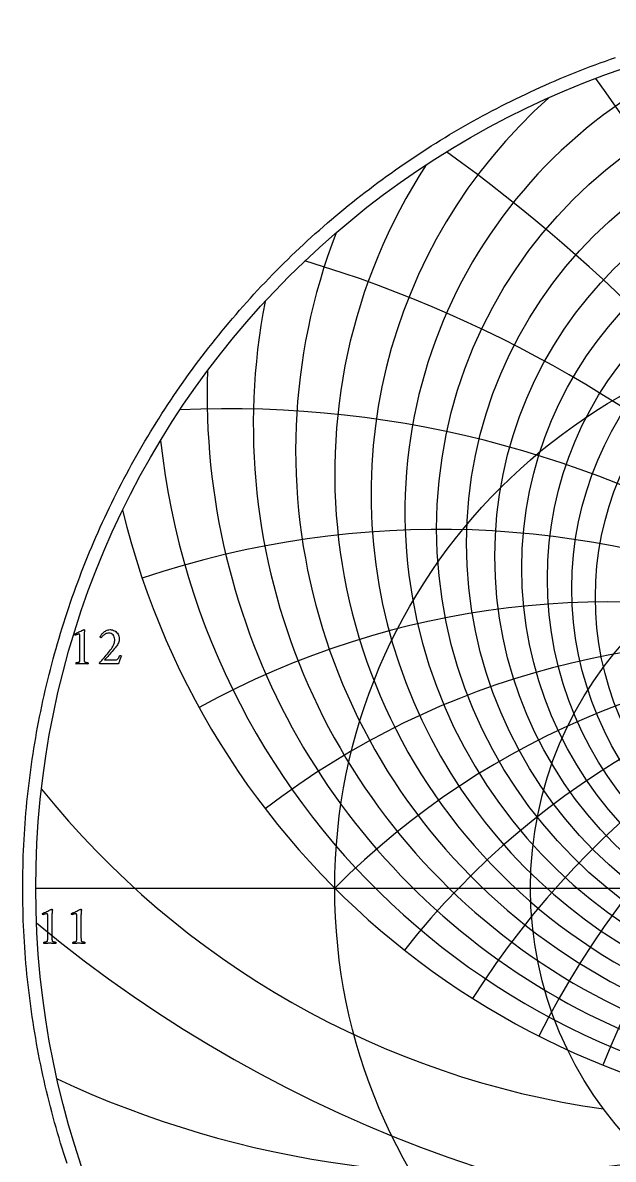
# Model space of a CAD drawing. Header units: millimetres. Extents: x -96 to 96, y -96 to 98.
# Drawn here: x -95.9 to -31.5, y -29.6 to 94.5 of the extents above; entities that cross this region are included whole.
import ezdxf

# ---------------------------------------------------------------- set-up
doc = ezdxf.new("R2010")
doc.units = ezdxf.units.MM
for name, color, linetype in [('CUT_OUTER', 1, 'Continuous'), ('ENGRAVE', 7, 'Continuous'), ('ENGRAVE_FINE', 8, 'Continuous'), ('TEXT', 5, 'Continuous')]:
    doc.layers.add(name, color=color, linetype=linetype)

msp = doc.modelspace()

# ---------------------------------------------------------------- linework, layer by layer
at = {"layer": 'CUT_OUTER'}
msp.add_lwpolyline([(-91.0835, -30.0899), (-91.2664, -29.5305), (-91.4459, -28.9699), (-91.6219, -28.4083), (-91.7945, -27.8456), (-91.9636, -27.2818), (-92.1293, -26.717), (-92.2915, -26.1512), (-92.4502, -25.5844), (-92.6055, -25.0167), (-92.7572, -24.448), (-92.9055, -23.8784), (-93.0502, -23.3079), (-93.1915, -22.7365), (-93.3293, -22.1642), (-93.4635, -21.5912), (-93.5942, -21.0173), (-93.7214, -20.4426), (-93.8451, -19.8672), (-93.9652, -19.291), (-94.0818, -18.714), (-94.1949, -18.1364), (-94.3044, -17.5581), (-94.4104, -16.9791), (-94.5128, -16.3995), (-94.6116, -15.8193), (-94.7069, -15.2385), (-94.7986, -14.6571), (-94.8868, -14.0751), (-94.9713, -13.4926), (-95.0523, -12.9097), (-95.1298, -12.3262), (-95.2036, -11.7422), (-95.2739, -11.1579), (-95.3405, -10.5731), (-95.4036, -9.9879), (-95.4631, -9.4023), (-95.519, -8.8164), (-95.5713, -8.2301), (-95.62, -7.6435), (-95.6651, -7.0567), (-95.7066, -6.4696), (-95.7445, -5.8822), (-95.7788, -5.2946), (-95.8095, -4.7068), (-95.8365, -4.1189), (-95.86, -3.5307), (-95.8799, -2.9425), (-95.8961, -2.3541), (-95.9087, -1.7657), (-95.9178, -1.1771), (-95.9232, -0.5886), (-95.925, 0), (-95.9232, 0.5886), (-95.9178, 1.1771), (-95.9087, 1.7657), (-95.8961, 2.3541), (-95.8799, 2.9425), (-95.86, 3.5307), (-95.8365, 4.1189), (-95.8095, 4.7068), (-95.7788, 5.2946), (-95.7445, 5.8822), (-95.7066, 6.4696), (-95.6651, 7.0567), (-95.62, 7.6435), (-95.5713, 8.2301), (-95.519, 8.8164), (-95.4631, 9.4023), (-95.4036, 9.9879), (-95.3405, 10.5731), (-95.2739, 11.1579), (-95.2036, 11.7422), (-95.1298, 12.3262), (-95.0523, 12.9097), (-94.9713, 13.4926), (-94.8868, 14.0751), (-94.7986, 14.6571), (-94.7069, 15.2385), (-94.6116, 15.8193), (-94.5128, 16.3995), (-94.4104, 16.9791), (-94.3044, 17.5581), (-94.1949, 18.1364), (-94.0818, 18.714), (-93.9652, 19.291), (-93.8451, 19.8672), (-93.7214, 20.4426), (-93.5942, 21.0173), (-93.4635, 21.5912), (-93.3293, 22.1642), (-93.1915, 22.7365), (-93.0502, 23.3079), (-92.9055, 23.8784), (-92.7572, 24.448), (-92.6055, 25.0167), (-92.4502, 25.5844), (-92.2915, 26.1512), (-92.1293, 26.717), (-91.9636, 27.2818), (-91.7945, 27.8456), (-91.6219, 28.4083), (-91.4459, 28.9699), (-91.2664, 29.5305), (-91.0835, 30.0899), (-90.8971, 30.6482), (-90.7074, 31.2054), (-90.5142, 31.7614), (-90.3176, 32.3162), (-90.1176, 32.8697), (-89.9142, 33.4221), (-89.7075, 33.9731), (-89.4973, 34.5229), (-89.2838, 35.0714), (-89.0669, 35.6186), (-88.8467, 36.1644), (-88.6231, 36.7089), (-88.3962, 37.252), (-88.166, 37.7937), (-87.9324, 38.334), (-87.6956, 38.8728), (-87.4554, 39.4101), (-87.2119, 39.946), (-86.9652, 40.4804), (-86.7152, 41.0132), (-86.4619, 41.5445), (-86.2053, 42.0743), (-85.9456, 42.6024), (-85.6825, 43.129), (-85.4163, 43.6539), (-85.1468, 44.1772), (-84.8742, 44.6988), (-84.5983, 45.2187), (-84.3192, 45.737), (-84.037, 46.2535), (-83.7516, 46.7682), (-83.4631, 47.2813), (-83.1714, 47.7925), (-82.8766, 48.3019), (-82.5787, 48.8095), (-82.2776, 49.3153), (-81.9735, 49.8192), (-81.6662, 50.3213), (-81.3559, 50.8214), (-81.0426, 51.3196), (-80.7262, 51.8159), (-80.4067, 52.3103), (-80.0842, 52.8027), (-79.7587, 53.2931), (-79.4302, 53.7815), (-79.0987, 54.2678), (-78.7643, 54.7521), (-78.4268, 55.2344), (-78.0864, 55.7146), (-77.7431, 56.1927), (-77.3969, 56.6686), (-77.0477, 57.1425), (-76.6956, 57.6141), (-76.3407, 58.0836), (-75.9828, 58.551), (-75.6221, 59.0161), (-75.2586, 59.479), (-74.8922, 59.9396), (-74.523, 60.398), (-74.151, 60.8542), (-73.7762, 61.308), (-73.3987, 61.7595), (-73.0183, 62.2087), (-72.6353, 62.6556), (-72.2494, 63.1001), (-71.8609, 63.5422), (-71.4697, 63.982), (-71.0757, 64.4193), (-70.6791, 64.8542), (-70.2799, 65.2867), (-69.8779, 65.7167), (-69.4734, 66.1442), (-69.0662, 66.5692), (-68.6565, 66.9917), (-68.2441, 67.4117), (-67.8292, 67.8292), (-67.4117, 68.2441), (-66.9917, 68.6565), (-66.5692, 69.0662), (-66.1442, 69.4734), (-65.7167, 69.8779), (-65.2867, 70.2799), (-64.8542, 70.6791), (-64.4193, 71.0757), (-63.982, 71.4697), (-63.5422, 71.8609), (-63.1001, 72.2494), (-62.6556, 72.6353), (-62.2087, 73.0183), (-61.7595, 73.3987), (-61.308, 73.7762), (-60.8542, 74.151), (-60.398, 74.523), (-59.9396, 74.8922), (-59.479, 75.2586), (-59.0161, 75.6221), (-58.551, 75.9828), (-58.0836, 76.3407), (-57.6141, 76.6956), (-57.1425, 77.0477), (-56.6686, 77.3969), (-56.1927, 77.7431), (-55.7146, 78.0864), (-55.2344, 78.4268), (-54.7521, 78.7643), (-54.2678, 79.0987), (-53.7815, 79.4302), (-53.2931, 79.7587), (-52.8027, 80.0842), (-52.3103, 80.4067), (-51.8159, 80.7262), (-51.3196, 81.0426), (-50.8214, 81.3559), (-50.3213, 81.6662), (-49.8192, 81.9735), (-49.3153, 82.2776), (-48.8095, 82.5787), (-48.3019, 82.8766), (-47.7925, 83.1714), (-47.2813, 83.4631), (-46.7682, 83.7516), (-46.2535, 84.037), (-45.737, 84.3192), (-45.2187, 84.5983), (-44.6988, 84.8742), (-44.1772, 85.1468), (-43.6539, 85.4163), (-43.129, 85.6825), (-42.6024, 85.9456), (-42.0743, 86.2053), (-41.5445, 86.4619), (-41.0132, 86.7152), (-40.4804, 86.9652), (-39.946, 87.2119), (-39.4101, 87.4554), (-38.8728, 87.6956), (-38.334, 87.9324), (-37.7937, 88.166), (-37.252, 88.3962), (-36.7089, 88.6231), (-36.1644, 88.8467), (-35.6186, 89.0669), (-35.0714, 89.2838), (-34.5229, 89.4973), (-33.9731, 89.7075), (-33.4221, 89.9142), (-32.8697, 90.1176), (-32.3162, 90.3176), (-31.7614, 90.5142), (-31.2054, 90.7074)], dxfattribs=at)
at = {"layer": 'ENGRAVE'}
msp.add_lwpolyline([(-94.5, 0), (94.5, 0)], dxfattribs=at)
for centre, radius in [((0, 0), 94.5), ((0, 36.236), 44.3798), ((0, 0), 61.8587), ((0, 0), 40.492)]:
    msp.add_circle(centre, radius, dxfattribs=at)
for centre, radius, start, end in [((0, 45.2837), 61.8587, 146.97731, 33.02269), ((0, 61.8587), 87.4814, 193.623472, 346.376528), ((0, -61.8587), 87.4814, 45, 135), ((0, -61.8587), 87.4814, 45, 135), ((-19.0113, 70.9511), 96.0312, 218.773878, 261.913064), ((-45.517, 78.8378), 110.0622, 244.919203, 279.430551)]:
    msp.add_arc(centre, radius, start, end, dxfattribs=at)
at = {"layer": 'ENGRAVE_FINE'}
for centre, radius in [((0, 39.2701), 50.7349), ((0, 37.6719), 47.4693), ((0, 34.9438), 41.4454), ((0, 33.7794), 38.6478), ((0, 32.7296), 35.9715), ((0, 31.7828), 33.4026)]:
    msp.add_circle(centre, radius, dxfattribs=at)
for centre, radius, start, end in [((0, 41.0528), 54.2013, 104.568368, 75.431632), ((-240.3532, -61.8587), 255.7785, 8.354592, 35.979906), ((-240.3532, -61.8587), 255.7785, 8.354592, 35.979906), ((0, 43.0466), 57.8976, 131.640882, 48.359118), ((-151.5222, -61.8587), 174.9628, 12.666469, 54.396525), ((-151.5222, -61.8587), 174.9628, 12.666469, 54.396525), ((0, 47.8031), 66.1265, 158.934283, 21.065717), ((-104.2563, -61.8587), 136.0969, 17.146853, 73.284845), ((-104.2563, -61.8587), 136.0969, 17.146853, 73.284845), ((0, 50.6527), 70.7518, 169.07246, 10.92754), ((0, 53.8921), 75.7974, 178.031366, 1.968634), ((-73.4056, -61.8587), 114.1989, 21.864224, 92.68985), ((-73.4056, -61.8587), 114.1989, 21.864224, 92.68985), ((73.4056, -61.8587), 114.1989, 87.31015, 158.135776), ((73.4056, -61.8587), 114.1989, 87.31015, 158.135776), ((0, 57.5958), 81.3411, 186.147532, 353.852468), ((-50.5074, -61.8587), 101.0148, 26.898951, 108.68574), ((-50.5074, -61.8587), 101.0148, 26.898951, 108.68574), ((50.5074, -61.8587), 101.0148, 71.31426, 153.101049), ((50.5074, -61.8587), 101.0148, 71.31426, 153.101049), ((-31.8406, -61.8587), 93.0958, 32.348066, 118.786424), ((-31.8406, -61.8587), 93.0958, 32.348066, 118.786424), ((31.8406, -61.8587), 93.0958, 61.213576, 147.651934), ((31.8406, -61.8587), 93.0958, 61.213576, 147.651934), ((-15.4253, -61.8587), 88.831, 38.331472, 127.454375), ((-15.4253, -61.8587), 88.831, 38.331472, 127.454375), ((15.4253, -61.8587), 88.831, 52.545625, 141.668528), ((15.4253, -61.8587), 88.831, 52.545625, 141.668528), ((0, 109.8765), 147.7835, 230.287975, 309.712025)]:
    msp.add_arc(centre, radius, start, end, dxfattribs=at)
at = {"layer": 'TEXT'}
for points in [[(-89.6789, 25.1592), (-89.6789, 27.5139), (-89.6806, 27.5716), (-89.6856, 27.6197), (-89.694, 27.6581), (-89.7058, 27.6868), (-89.7216, 27.7076), (-89.7423, 27.7225), (-89.7678, 27.7315), (-89.7982, 27.7345), (-89.8354, 27.7317), (-89.8816, 27.7233), (-89.9368, 27.7093), (-90.0008, 27.6897), (-90.0653, 27.6683), (-90.1216, 27.6488), (-90.1696, 27.6311), (-90.2095, 27.6152), (-90.233, 27.6372), (-90.2497, 27.6614), (-90.2598, 27.6879), (-90.2631, 27.7166), (-90.2631, 27.7169), (-90.2631, 27.7181), (-90.2631, 27.7199), (-90.2631, 27.7225), (-90.2624, 27.7333), (-90.2602, 27.7419), (-90.2564, 27.7482), (-90.2512, 27.7523), (-90.1326, 27.8062), (-90.015, 27.8604), (-89.8986, 27.915), (-89.7833, 27.9699), (-89.6733, 28.0226), (-89.5731, 28.0705), (-89.4826, 28.1136), (-89.4017, 28.1517), (-89.3349, 28.183), (-89.2862, 28.2054), (-89.2559, 28.2188), (-89.2438, 28.2233), (-89.2318, 28.2233), (-89.2181, 28.221), (-89.2065, 28.2143), (-89.1972, 28.2032), (-89.1901, 28.1875), (-89.1845, 28.1704), (-89.1797, 28.1547), (-89.1756, 28.1406), (-89.1722, 28.1279), (-89.1737, 28.1188), (-89.1782, 28.0914), (-89.1856, 28.0457), (-89.1961, 27.9818), (-89.2065, 27.9012), (-89.214, 27.8052), (-89.2184, 27.694), (-89.2199, 27.5675), (-89.2199, 25.1592), (-89.2197, 25.0947), (-89.2192, 25.0325), (-89.2182, 24.9725), (-89.2169, 24.9148), (-89.2141, 24.8607), (-89.2087, 24.8119), (-89.2007, 24.7683), (-89.1901, 24.73), (-89.1801, 24.7154), (-89.1618, 24.7016), (-89.1353, 24.6886), (-89.1007, 24.6763), (-89.0614, 24.6653), (-89.021, 24.6562), (-88.9794, 24.6489), (-88.9368, 24.6435), (-88.8967, 24.6396), (-88.863, 24.6368), (-88.8356, 24.6351), (-88.8145, 24.6346), (-88.8065, 24.6204), (-88.8004, 24.6018), (-88.7961, 24.5787), (-88.7937, 24.5511), (-88.7939, 24.5236), (-88.7974, 24.5005), (-88.8043, 24.4818), (-88.8145, 24.4677), (-88.9021, 24.4734), (-88.9859, 24.4788), (-89.066, 24.4839), (-89.1424, 24.4885), (-89.2184, 24.4924), (-89.2974, 24.4952), (-89.3794, 24.4969), (-89.4643, 24.4975), (-89.5459, 24.4969), (-89.6238, 24.4952), (-89.6979, 24.4924), (-89.7684, 24.4885), (-89.8395, 24.4839), (-89.9159, 24.4788), (-89.9975, 24.4734), (-90.0843, 24.4677), (-90.0945, 24.4818), (-90.1014, 24.5005), (-90.105, 24.5236), (-90.1052, 24.5511), (-90.1027, 24.5787), (-90.0985, 24.6018), (-90.0923, 24.6204), (-90.0843, 24.6346), (-90.0633, 24.6351), (-90.0359, 24.6368), (-90.0021, 24.6396), (-89.9621, 24.6435), (-89.9194, 24.6489), (-89.8779, 24.6562), (-89.8375, 24.6653), (-89.7982, 24.6763), (-89.7639, 24.6886), (-89.7385, 24.7016), (-89.7222, 24.7154), (-89.7147, 24.73), (-89.7039, 24.7683), (-89.6953, 24.8119), (-89.689, 24.8607), (-89.6849, 24.9148), (-89.6823, 24.9725), (-89.6804, 25.0325), (-89.6793, 25.0947), (-89.6789, 25.1592)], [(-85.1603, 25.3559), (-85.1905, 25.2819), (-85.2214, 25.2031), (-85.2531, 25.1195), (-85.2855, 25.031), (-85.3175, 24.9418), (-85.3481, 24.8559), (-85.3771, 24.7734), (-85.4047, 24.6942), (-85.4293, 24.623), (-85.4494, 24.5645), (-85.465, 24.5187), (-85.4762, 24.4856), (-87.4911, 24.4856), (-87.5003, 24.4924), (-87.5098, 24.5012), (-87.5196, 24.5118), (-87.5299, 24.5243), (-87.539, 24.5372), (-87.5455, 24.5489), (-87.5495, 24.5595), (-87.5508, 24.569), (-87.4278, 24.7076), (-87.3034, 24.8492), (-87.1774, 24.9938), (-87.05, 25.1413), (-86.9233, 25.29), (-86.7996, 25.4379), (-86.6789, 25.585), (-86.5612, 25.7315), (-86.449, 25.8745), (-86.3451, 26.0116), (-86.2493, 26.1428), (-86.1618, 26.268), (-86.0804, 26.395), (-86.015, 26.5139), (-85.9656, 26.6245), (-85.9323, 26.727), (-85.9101, 26.8265), (-85.8943, 26.9282), (-85.8848, 27.0321), (-85.8816, 27.1383), (-85.893, 27.2814), (-85.927, 27.4125), (-85.9839, 27.5318), (-86.0634, 27.6391), (-86.1605, 27.7277), (-86.2698, 27.7911), (-86.3915, 27.8291), (-86.5254, 27.8418), (-86.6379, 27.8354), (-86.743, 27.8164), (-86.8406, 27.7848), (-86.9308, 27.7404), (-87.0131, 27.6886), (-87.0873, 27.6346), (-87.1532, 27.5783), (-87.211, 27.5198), (-87.2601, 27.464), (-87.3004, 27.4155), (-87.3317, 27.3745), (-87.354, 27.341), (-87.3721, 27.3434), (-87.3905, 27.3507), (-87.4094, 27.3628), (-87.4285, 27.3798), (-87.4455, 27.3978), (-87.4576, 27.4133), (-87.4649, 27.4261), (-87.4673, 27.4364), (-87.4544, 27.4679), (-87.4338, 27.5087), (-87.4053, 27.5588), (-87.3689, 27.6182), (-87.3248, 27.683), (-87.2728, 27.7494), (-87.213, 27.8172), (-87.1454, 27.8865), (-87.0711, 27.9539), (-86.9911, 28.0161), (-86.9056, 28.0731), (-86.8145, 28.1249), (-86.7179, 28.168), (-86.6156, 28.1987), (-86.5077, 28.2171), (-86.3943, 28.2233), (-86.2573, 28.2145), (-86.1268, 28.1883), (-86.0025, 28.1445), (-85.8846, 28.0832), (-85.7758, 28.0081), (-85.6789, 27.923), (-85.594, 27.8278), (-85.5209, 27.7225), (-85.4623, 27.6104), (-85.4203, 27.4945), (-85.3952, 27.3749), (-85.3868, 27.2516), (-85.3924, 27.1283), (-85.4092, 27.0087), (-85.4371, 26.8928), (-85.4762, 26.7806), (-85.525, 26.6722), (-85.582, 26.5675), (-85.6472, 26.4666), (-85.7206, 26.3693), (-85.8248, 26.2421), (-85.9345, 26.1107), (-86.0498, 25.9753), (-86.1707, 25.8358), (-86.2927, 25.6964), (-86.4114, 25.5616), (-86.5267, 25.4312), (-86.6387, 25.3052), (-86.7434, 25.1877), (-86.8369, 25.0824), (-86.9192, 24.9895), (-86.9904, 24.9088), (-85.8339, 24.9088), (-85.7514, 24.9157), (-85.6767, 24.9364), (-85.6098, 24.9708), (-85.5507, 25.0191), (-85.4965, 25.0815), (-85.4442, 25.1584), (-85.3937, 25.2499), (-85.3451, 25.3559), (-85.3365, 25.3715), (-85.3227, 25.3827), (-85.3037, 25.3894), (-85.2795, 25.3917), (-85.2691, 25.3909), (-85.2557, 25.3887), (-85.2393, 25.385), (-85.2199, 25.3797), (-85.2005, 25.3738), (-85.1841, 25.3678), (-85.1707, 25.3619), (-85.1603, 25.3559)], [(-93.1947, -5.3682), (-93.1947, -3.0135), (-93.1963, -2.9558), (-93.2014, -2.9077), (-93.2098, -2.8693), (-93.2215, -2.8407), (-93.2373, -2.8198), (-93.258, -2.8049), (-93.2835, -2.7959), (-93.3139, -2.793), (-93.3511, -2.7958), (-93.3973, -2.8041), (-93.4525, -2.8181), (-93.5166, -2.8377), (-93.581, -2.8591), (-93.6373, -2.8787), (-93.6854, -2.8964), (-93.7252, -2.9122), (-93.7487, -2.8902), (-93.7655, -2.866), (-93.7755, -2.8395), (-93.7789, -2.8108), (-93.7789, -2.8105), (-93.7789, -2.8094), (-93.7789, -2.8075), (-93.7789, -2.8049), (-93.7781, -2.7941), (-93.7759, -2.7855), (-93.7722, -2.7792), (-93.7669, -2.7751), (-93.6483, -2.7212), (-93.5307, -2.667), (-93.4143, -2.6124), (-93.299, -2.5575), (-93.1891, -2.5048), (-93.0888, -2.4569), (-92.9983, -2.4139), (-92.9175, -2.3757), (-92.8506, -2.3444), (-92.802, -2.322), (-92.7716, -2.3086), (-92.7595, -2.3041), (-92.7476, -2.3041), (-92.7338, -2.3064), (-92.7222, -2.3131), (-92.7129, -2.3243), (-92.7058, -2.3399), (-92.7002, -2.357), (-92.6954, -2.3727), (-92.6913, -2.3869), (-92.688, -2.3995), (-92.6894, -2.4086), (-92.6939, -2.436), (-92.7014, -2.4817), (-92.7118, -2.5456), (-92.7222, -2.6262), (-92.7297, -2.7222), (-92.7342, -2.8334), (-92.7356, -2.9599), (-92.7356, -5.3682), (-92.7355, -5.4327), (-92.7349, -5.4949), (-92.734, -5.5549), (-92.7327, -5.6127), (-92.7299, -5.6667), (-92.7245, -5.7155), (-92.7165, -5.7591), (-92.7058, -5.7975), (-92.6958, -5.812), (-92.6775, -5.8258), (-92.6511, -5.8388), (-92.6164, -5.8511), (-92.5771, -5.8621), (-92.5367, -5.8712), (-92.4951, -5.8785), (-92.4525, -5.8839), (-92.4124, -5.8878), (-92.3787, -5.8906), (-92.3513, -5.8923), (-92.3303, -5.8928), (-92.3223, -5.907), (-92.3161, -5.9256), (-92.3118, -5.9487), (-92.3094, -5.9763), (-92.3096, -6.0039), (-92.3131, -6.027), (-92.32, -6.0456), (-92.3303, -6.0598), (-92.4178, -6.054), (-92.5017, -6.0486), (-92.5818, -6.0435), (-92.6581, -6.0389), (-92.7342, -6.035), (-92.8131, -6.0322), (-92.8951, -6.0305), (-92.9801, -6.0299), (-93.0617, -6.0305), (-93.1395, -6.0322), (-93.2137, -6.035), (-93.2841, -6.0389), (-93.3552, -6.0435), (-93.4316, -6.0486), (-93.5132, -6.054), (-93.6, -6.0598), (-93.6103, -6.0456), (-93.6172, -6.027), (-93.6207, -6.0039), (-93.6209, -5.9763), (-93.6185, -5.9487), (-93.6142, -5.9256), (-93.608, -5.907), (-93.6, -5.8928), (-93.579, -5.8923), (-93.5516, -5.8906), (-93.5179, -5.8878), (-93.4778, -5.8839), (-93.4352, -5.8785), (-93.3936, -5.8712), (-93.3532, -5.8621), (-93.3139, -5.8511), (-93.2796, -5.8388), (-93.2543, -5.8258), (-93.2379, -5.812), (-93.2304, -5.7975), (-93.2196, -5.7591), (-93.2111, -5.7155), (-93.2047, -5.6667), (-93.2006, -5.6127), (-93.198, -5.5549), (-93.1962, -5.4949), (-93.195, -5.4327), (-93.1947, -5.3682)], [(-90.0233, -5.3682), (-90.0233, -3.0135), (-90.0249, -2.9558), (-90.03, -2.9077), (-90.0383, -2.8693), (-90.0501, -2.8407), (-90.0659, -2.8198), (-90.0866, -2.8049), (-90.1121, -2.7959), (-90.1425, -2.793), (-90.1797, -2.7958), (-90.2259, -2.8041), (-90.2811, -2.8181), (-90.3452, -2.8377), (-90.4096, -2.8591), (-90.4659, -2.8787), (-90.5139, -2.8964), (-90.5538, -2.9122), (-90.5773, -2.8902), (-90.594, -2.866), (-90.6041, -2.8395), (-90.6075, -2.8108), (-90.6075, -2.8105), (-90.6075, -2.8094), (-90.6075, -2.8075), (-90.6075, -2.8049), (-90.6067, -2.7941), (-90.6045, -2.7855), (-90.6008, -2.7792), (-90.5955, -2.7751), (-90.4769, -2.7212), (-90.3593, -2.667), (-90.2429, -2.6124), (-90.1276, -2.5575), (-90.0177, -2.5048), (-89.9174, -2.4569), (-89.8269, -2.4139), (-89.7461, -2.3757), (-89.6792, -2.3444), (-89.6306, -2.322), (-89.6002, -2.3086), (-89.5881, -2.3041), (-89.5762, -2.3041), (-89.5624, -2.3064), (-89.5508, -2.3131), (-89.5415, -2.3243), (-89.5344, -2.3399), (-89.5288, -2.357), (-89.524, -2.3727), (-89.5199, -2.3869), (-89.5165, -2.3995), (-89.518, -2.4086), (-89.5225, -2.436), (-89.53, -2.4817), (-89.5404, -2.5456), (-89.5508, -2.6262), (-89.5583, -2.7222), (-89.5627, -2.8334), (-89.5642, -2.9599), (-89.5642, -5.3682), (-89.564, -5.4327), (-89.5635, -5.4949), (-89.5626, -5.5549), (-89.5613, -5.6127), (-89.5585, -5.6667), (-89.5531, -5.7155), (-89.545, -5.7591), (-89.5344, -5.7975), (-89.5244, -5.812), (-89.5061, -5.8258), (-89.4797, -5.8388), (-89.445, -5.8511), (-89.4057, -5.8621), (-89.3653, -5.8712), (-89.3237, -5.8785), (-89.2811, -5.8839), (-89.241, -5.8878), (-89.2073, -5.8906), (-89.1799, -5.8923), (-89.1589, -5.8928), (-89.1509, -5.907), (-89.1447, -5.9256), (-89.1404, -5.9487), (-89.138, -5.9763), (-89.1382, -6.0039), (-89.1417, -6.027), (-89.1486, -6.0456), (-89.1589, -6.0598), (-89.2464, -6.054), (-89.3303, -6.0486), (-89.4104, -6.0435), (-89.4867, -6.0389), (-89.5627, -6.035), (-89.6417, -6.0322), (-89.7237, -6.0305), (-89.8086, -6.0299), (-89.8902, -6.0305), (-89.9681, -6.0322), (-90.0423, -6.035), (-90.1127, -6.0389), (-90.1838, -6.0435), (-90.2602, -6.0486), (-90.3418, -6.054), (-90.4286, -6.0598), (-90.4389, -6.0456), (-90.4458, -6.027), (-90.4493, -6.0039), (-90.4495, -5.9763), (-90.4471, -5.9487), (-90.4428, -5.9256), (-90.4366, -5.907), (-90.4286, -5.8928), (-90.4076, -5.8923), (-90.3802, -5.8906), (-90.3465, -5.8878), (-90.3064, -5.8839), (-90.2638, -5.8785), (-90.2222, -5.8712), (-90.1818, -5.8621), (-90.1425, -5.8511), (-90.1082, -5.8388), (-90.0829, -5.8258), (-90.0665, -5.812), (-90.059, -5.7975), (-90.0482, -5.7591), (-90.0396, -5.7155), (-90.0333, -5.6667), (-90.0292, -5.6127), (-90.0266, -5.5549), (-90.0247, -5.4949), (-90.0236, -5.4327), (-90.0233, -5.3682)]]:
    msp.add_lwpolyline(points, close=True, dxfattribs=at)

doc.saveas('drawing.dxf')
